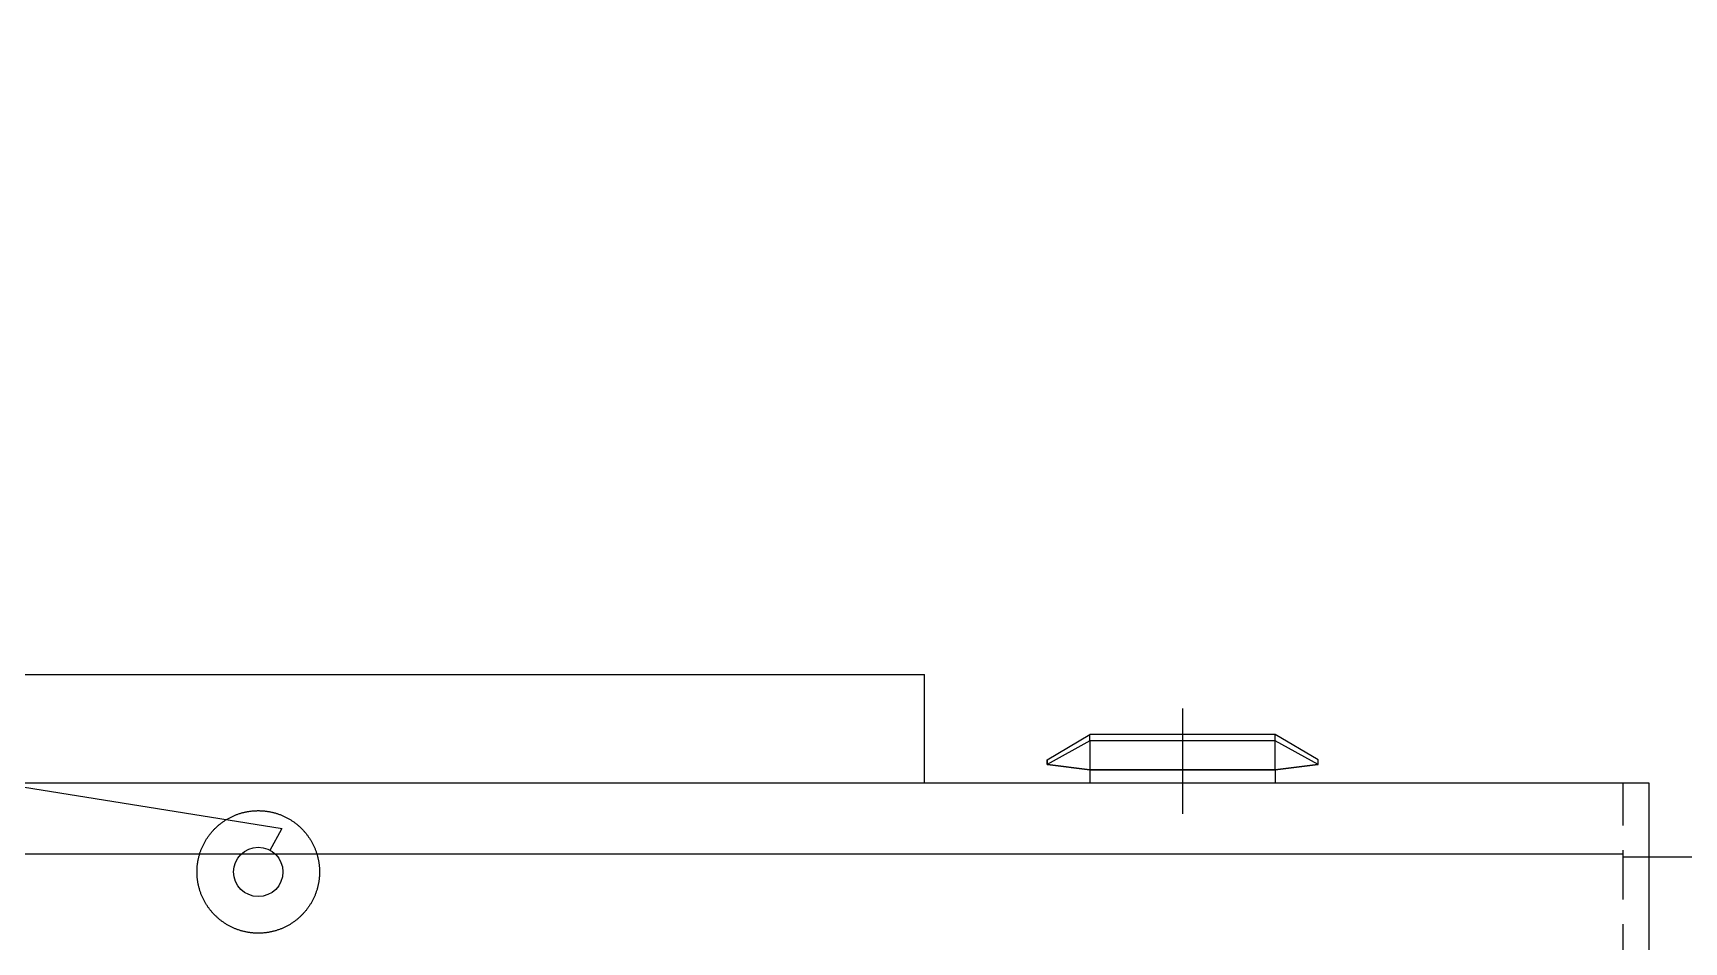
# Model space of a CAD drawing. Extents: x 39751 to 116307, y -36149 to -14965.
# Drawn here: x 85098 to 90121, y -18279 to -15514 of the extents above; entities that cross this region are included whole.
import ezdxf

# ---------------------------------------------------------------- set-up
doc = ezdxf.new("R2010")
doc.units = 0
doc.header["$LTSCALE"] = 1500
for name, pattern in [('CENTER', [1.32, 1.2, -0.05, 0.02, -0.05]), ('DASHED', [0.35, 0.3, -0.05]), ('HIDDEN1', [0.15, 0.1, -0.05]), ('PHANTOM', [0.95, 0.76, -0.05, 0.02, -0.05, 0.02, -0.05])]:
    doc.linetypes.add(name, pattern=pattern)
for name, color, linetype in [('1', 1, 'CENTER'), ('3', 3, 'Continuous'), ('confine0', 7, 'Continuous'), ('confine2', 2, 'DASHED'), ('confine4', 2, 'HIDDEN1'), ('confine5', 4, 'CENTER'), ('confinea', 3, 'Continuous')]:
    doc.layers.add(name, color=color, linetype=linetype)

# ---------------------------------------------------------------- blocks, each defined once
blk = doc.blocks.new('_DotBlank')
at = {"color": 0, "linetype": 'ByBlock', "lineweight": -2}
blk.add_line((-0.5, 0), (-1, 0), dxfattribs=at)
blk.add_circle((0, 0), 0.5, dxfattribs=at)

msp = doc.modelspace()

# ---------------------------------------------------------------- linework, layer by layer
at = {"color": 7, "ltscale": 0.1889}
for p, q in [((88183.7, -17725), (88313.7, -17647.9)), ((89007.7, -17725), (88877.7, -17647.9))]:
    msp.add_line(p, q, dxfattribs=at)
at = {"color": 7, "ltscale": 0.185448}
for p, q in [((88313.7, -17667.4), (88183.7, -17738.9)), ((89007.7, -17738.9), (88877.7, -17667.4))]:
    msp.add_line(p, q, dxfattribs=at)
at = {"color": 7}
for p, q in [((88877.7, -17647.9), (88313.7, -17647.9)), ((88877.7, -17667.4), (88313.7, -17667.4)), ((88313.7, -17754.9), (88877.7, -17754.9)), ((88314, -17755.7), (88877.4, -17755.7))]:
    msp.add_line(p, q, dxfattribs=at)
at = {"color": 7, "ltscale": 0.024355}
for p, q in [((88313.7, -17667.4), (88313.7, -17647.9)), ((88877.7, -17667.4), (88877.7, -17647.9))]:
    msp.add_line(p, q, dxfattribs=at)
at = {"color": 7, "ltscale": 0.109364}
for p, q in [((88313.7, -17667.4), (88313.7, -17754.9)), ((88877.7, -17754.9), (88877.7, -17667.4))]:
    msp.add_line(p, q, dxfattribs=at)
at = {"color": 7, "ltscale": 0.017397}
for p, q in [((88183.7, -17725), (88183.7, -17738.9)), ((88183.7, -17738.9), (88183.7, -17725)), ((89007.7, -17738.9), (89007.7, -17725))]:
    msp.add_line(p, q, dxfattribs=at)
at = {"color": 7, "ltscale": 0.001439}
for p, q in [((88184.3, -17739.8), (88183.7, -17738.9)), ((88183.7, -17738.9), (88184.3, -17739.8)), ((89007, -17739.8), (89007.7, -17738.9))]:
    msp.add_line(p, q, dxfattribs=at)
at = {"color": 7, "ltscale": 0.163727}
for p, q in [((88183.7, -17738.9), (88313.7, -17754.9)), ((88877.7, -17754.9), (89007.7, -17738.9))]:
    msp.add_line(p, q, dxfattribs=at)
at = {"color": 7, "ltscale": 0.163295}
for p, q in [((88184.3, -17739.8), (88314, -17755.7)), ((88877.4, -17755.7), (89007, -17739.8)), ((89007, -17739.8), (88877.4, -17755.7))]:
    msp.add_line(p, q, dxfattribs=at)
at = {"color": 7, "ltscale": 4.57764e-06}
msp.add_line((88184.3, -17739.8), (88184.3, -17739.8), dxfattribs=at)
at = {"color": 7, "ltscale": 0.16329}
msp.add_line((88314, -17755.7), (88184.3, -17739.8), dxfattribs=at)
at = {"color": 7, "ltscale": 0.001104}
msp.add_line((88314, -17755.7), (88313.7, -17754.9), dxfattribs=at)
at = {"color": 7, "linetype": 'PHANTOM', "ltscale": 0.054045}
for p, q in [((88314, -17755.7), (88314, -17796)), ((88877.4, -17755.7), (88877.4, -17796))]:
    msp.add_line(p, q, dxfattribs=at)
at = {"color": 7, "ltscale": 0.347113}
msp.add_line((88314, -17755.7), (88591.7, -17755.7), dxfattribs=at)
at = {"color": 7, "ltscale": 0.020001}
for p, q in [((88599.7, -17755.7), (88615.7, -17755.7)), ((88655.7, -17755.7), (88671.7, -17755.7))]:
    msp.add_line(p, q, dxfattribs=at)
at = {"color": 7, "ltscale": 0.247119}
msp.add_line((88679.7, -17755.7), (88877.4, -17755.7), dxfattribs=at)
at = {"color": 7, "ltscale": 0.001106}
msp.add_line((88877.7, -17754.9), (88877.4, -17755.7), dxfattribs=at)
for p, q in [((90015.7, -20400), (90015.7, -17796)), ((68055.7, -18011), (89935.7, -18011)), ((90395.7, -18021), (90015.7, -18021))]:
    msp.add_line(p, q)
at = {"layer": '1'}
msp.add_circle((85783.6, -18066.2), 186.4, dxfattribs=at)
at = {"layer": '3'}
msp.add_line((85855.8, -17934.7), (70745, -15514.2), dxfattribs=at)
at = {"layer": 'confine0'}
for p, q in [((84010.7, -17465.3), (87810.7, -17465.3)), ((87810.7, -17795.3), (87810.7, -17465.3)), ((90015.7, -17796), (67975.7, -17796))]:
    msp.add_line(p, q, dxfattribs=at)
at = {"layer": 'confine2'}
msp.add_line((90015.7, -18021), (89935.7, -18021), dxfattribs=at)
at = {"layer": 'confine4'}
msp.add_line((89935.7, -20400), (89935.7, -17796), dxfattribs=at)
at = {"layer": 'confine5'}
msp.add_line((88595.7, -17568.8), (88595.7, -17889.3), dxfattribs=at)

# ---------------------------------------------------------------- block references
at = {"layer": 'confinea', "xscale": 150, "yscale": 150, "zscale": 150, "rotation": 241.2453244796767}
msp.add_blockref('_DotBlank', (85783.6, -18066.2), dxfattribs=at)

doc.saveas('drawing.dxf')
